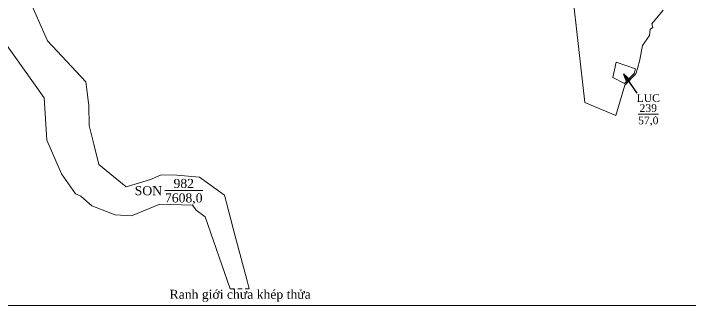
# Model space of a CAD drawing. Header units: metres. Extents: x 547028 to 547858, y 1841699 to 1842277.
# Drawn here: x 547316.5 to 547616, y 1841699.1 to 1841828.1 of the extents above; entities that cross this region are included whole.
import ezdxf
from ezdxf.enums import TextEntityAlignment as Align

# ---------------------------------------------------------------- set-up
doc = ezdxf.new("R2010")
doc.units = ezdxf.units.M
doc.header["$MEASUREMENT"] = 0
doc.linetypes.add('DGN Style 2', pattern=[3.355162, 2.013097, -1.342065])
for name, color, linetype, lineweight in [('Level 10', 7, 'Continuous', 0), ('Level 13', 7, 'Continuous', 0), ('Level 14', 7, 'Continuous', 0), ('Level 2', 7, 'Continuous', 0), ('Level 4', 7, 'Continuous', 0), ('Level 5', 7, 'Continuous', 0), ('Level 62', 7, 'Continuous', 0)]:
    doc.layers.add(name, color=color, linetype=linetype, lineweight=lineweight)
doc.styles.add('Style-STANDARD', font='STANDARD.shx')
doc.styles.add('Style-Times New Roman', font='times.ttf')
doc.dimstyles.get("Standard").update_dxf_attribs({"dimtxt": 0.18, "dimasz": 0.18, "dimexe": 0.18, "dimexo": 0.0625, "dimgap": 0.09, "dimtad": 0, "dimtih": 1, "dimtoh": 1, "dimdec": 4, "dimzin": 0, "dimdsep": 46, "dimtxsty": 'Standard', "dimcen": 0.09, "dimadec": 0, "dimazin": 0, "dimtfac": 1, "dimtdec": 4, "dimtofl": 0, "dimtmove": 0, "dimatfit": 3, "dimfxl": 1, "dimtolj": 1, "dimtzin": 0, "dimarcsym": 0})

# ---------------------------------------------------------------- blocks, each defined once
blk = doc.blocks.new('N_THUA_10')
at = {"layer": 'Level 13', "color": 1, "linetype": 'Continuous', "lineweight": 0}
blk.add_line((-2.627409, -0.16383), (1.36987, -2.248015), dxfattribs=at)
at = {"layer": 'Level 13', "color": 5, "linetype": 'Continuous', "lineweight": 0, "style": 'Style-Times New Roman'}
blk.add_text('239', height=1.7, rotation=332.462429, dxfattribs=at).set_placement((0, 0), align=Align.MIDDLE_CENTER)
at = {"layer": 'Level 2', "color": 3, "linetype": 'Continuous', "lineweight": 0, "style": 'Style-Times New Roman'}
blk.add_text('LUC', height=1.7, rotation=332.462429, dxfattribs=at).set_placement((1.02175, 1.959624), align=Align.MIDDLE_CENTER)
at = {"layer": 'Level 4', "color": 1, "linetype": 'Continuous', "lineweight": 0, "style": 'Style-Times New Roman'}
blk.add_text('57,0', height=1.7, rotation=332.462429, dxfattribs=at).set_placement((-1.257538, -2.411845), align=Align.MIDDLE_CENTER)
blk = doc.blocks.new('TerminatorOpen_0.5')
at = {"color": 0, "linetype": 'ByBlock', "lineweight": -2}
for q in [(-1, 0.25), (-1, 0), (-1, -0.25)]:
    blk.add_line((0, 0), q, dxfattribs=at)
blk = doc.blocks.new('N_THUA_22')
at = {"layer": 'Level 13', "color": 1, "linetype": 'Continuous', "lineweight": 0}
blk.add_line((-1.816289, 0), (6.593711, 0), dxfattribs=at)
at = {"layer": 'Level 13', "color": 5, "linetype": 'Continuous', "lineweight": 0, "style": 'Style-Times New Roman'}
blk.add_text('982', height=2, dxfattribs=at).set_placement((2.388711, 1.6), align=Align.MIDDLE_CENTER)
at = {"layer": 'Level 2', "color": 3, "linetype": 'Continuous', "lineweight": 0, "style": 'Style-Times New Roman'}
blk.add_text('SON', height=2, dxfattribs=at).set_placement((-2.416289, 0), align=Align.MIDDLE_RIGHT)
at = {"layer": 'Level 4', "color": 1, "linetype": 'Continuous', "lineweight": 0, "style": 'Style-Times New Roman'}
blk.add_text('7608,0', height=2, dxfattribs=at).set_placement((2.388711, -1.6), align=Align.MIDDLE_CENTER)

msp = doc.modelspace()

# ---------------------------------------------------------------- linework, layer by layer
at = {"layer": 'Level 10', "color": 3, "lineweight": 0, "flags": 128}
for points in [[(547326.04, 1841894.15), (547321, 1841871.64), (547320.1106, 1841847.0831), (547319.95, 1841842.65), (547322.143, 1841837.649), (547331.61, 1841816.06), (547348.56, 1841797.9), (547349.82, 1841787.5), (547349.98, 1841778.7), (547352.0154, 1841770.4391), (547354.25, 1841761.37), (547366.33, 1841751.45), (547371.8704, 1841753.1219), (547377.1, 1841754.7), (547381.86, 1841756.8), (547388.79, 1841756.68), (547398.78, 1841755.79), (547409.87, 1841747.78), (547414.6502, 1841729.7484), (547419.8831, 1841710.0089), (547420.830029, 1841706.436822)], [(547311.97, 1841816.38), (547330.12, 1841790.9), (547331.26, 1841772.17), (547337.83, 1841757.27), (547343.92, 1841748.39), (547346.35, 1841747.35), (547351.12, 1841743.15), (547361.54, 1841739.19), (547368.69, 1841738.69), (547381.28, 1841743.89), (547395.73, 1841743.39), (547397.34, 1841741.25), (547401.34, 1841738.3), (547412.354525, 1841706.436822)]]:
    msp.add_lwpolyline(points, dxfattribs=at)
at = {"layer": 'Level 10', "color": 7, "lineweight": 0, "flags": 128}
for points in [[(547560.89, 1841863.24), (547569.29, 1841788.85), (547583.09, 1841783.07), (547587.07, 1841796.52), (547591.84, 1841801.44), (547592.62, 1841803.79), (547593.7, 1841807.68), (547594.8, 1841813.99), (547597.9, 1841818.46), (547598.14, 1841821.22), (547599.45, 1841822.03), (547599.01, 1841823.59), (547603.94, 1841829.64)], [(547591.75, 1841803.75), (547583.12, 1841806.66), (547581.68, 1841799.91), (547586.82, 1841797.23), (547591.06, 1841801.69), (547591.75, 1841803.75)]]:
    msp.add_lwpolyline(points, dxfattribs=at)
at = {"layer": 'Level 14', "color": 3, "linetype": 'DGN Style 2', "lineweight": 0, "flags": 128}
msp.add_lwpolyline([(547412.354525, 1841706.436822), (547420.830029, 1841706.436822)], dxfattribs=at)
at = {"layer": 'Level 62', "color": 7, "linetype": 'Continuous', "lineweight": 0, "flags": 128}
msp.add_lwpolyline([(547857.544258, 1842276.567519), (547857.544258, 1841699.067519), (547027.544258, 1841699.067519), (547027.544258, 1842276.567519), (547857.544258, 1842276.567519)], dxfattribs=at)

# ---------------------------------------------------------------- block references
at = {"layer": 'Level 2', "color": 3, "linetype": 'Continuous', "lineweight": 0, "xscale": 2, "yscale": 2, "zscale": 2, "rotation": 27.596466}
msp.add_blockref('N_THUA_10', (547597.370882, 1841786.339898), dxfattribs=at)
at = {"layer": 'Level 2', "color": 3, "linetype": 'Continuous', "lineweight": 0, "xscale": 2, "yscale": 2, "zscale": 2}
msp.add_blockref('N_THUA_22', (547387.081591, 1841749.817803), dxfattribs=at)

# ---------------------------------------------------------------- texts
at = {"layer": 'Level 14', "color": 7, "linetype": 'Continuous', "lineweight": 0, "style": 'Style-Times New Roman'}
msp.add_text('Ranh giới chưa khép thửa', height=4, dxfattribs=at).set_placement((547385.604494, 1841701.995367))

# ---------------------------------------------------------------- leaders
at = {"layer": 'Level 5', "color": 3, "linetype": 'Continuous', "lineweight": 0}
msp.add_leader([(547586.366901, 1841801.46659), (547592.280118, 1841792.897275)], dimstyle='Standard', override={"dimtxt": 4, "dimasz": 4, "dimgap": 2, "dimtad": 1, "dimtxsty": 'Style-STANDARD', "dimldrblk": 'TerminatorOpen_0.5'}, dxfattribs=at)

doc.saveas('drawing.dxf')
